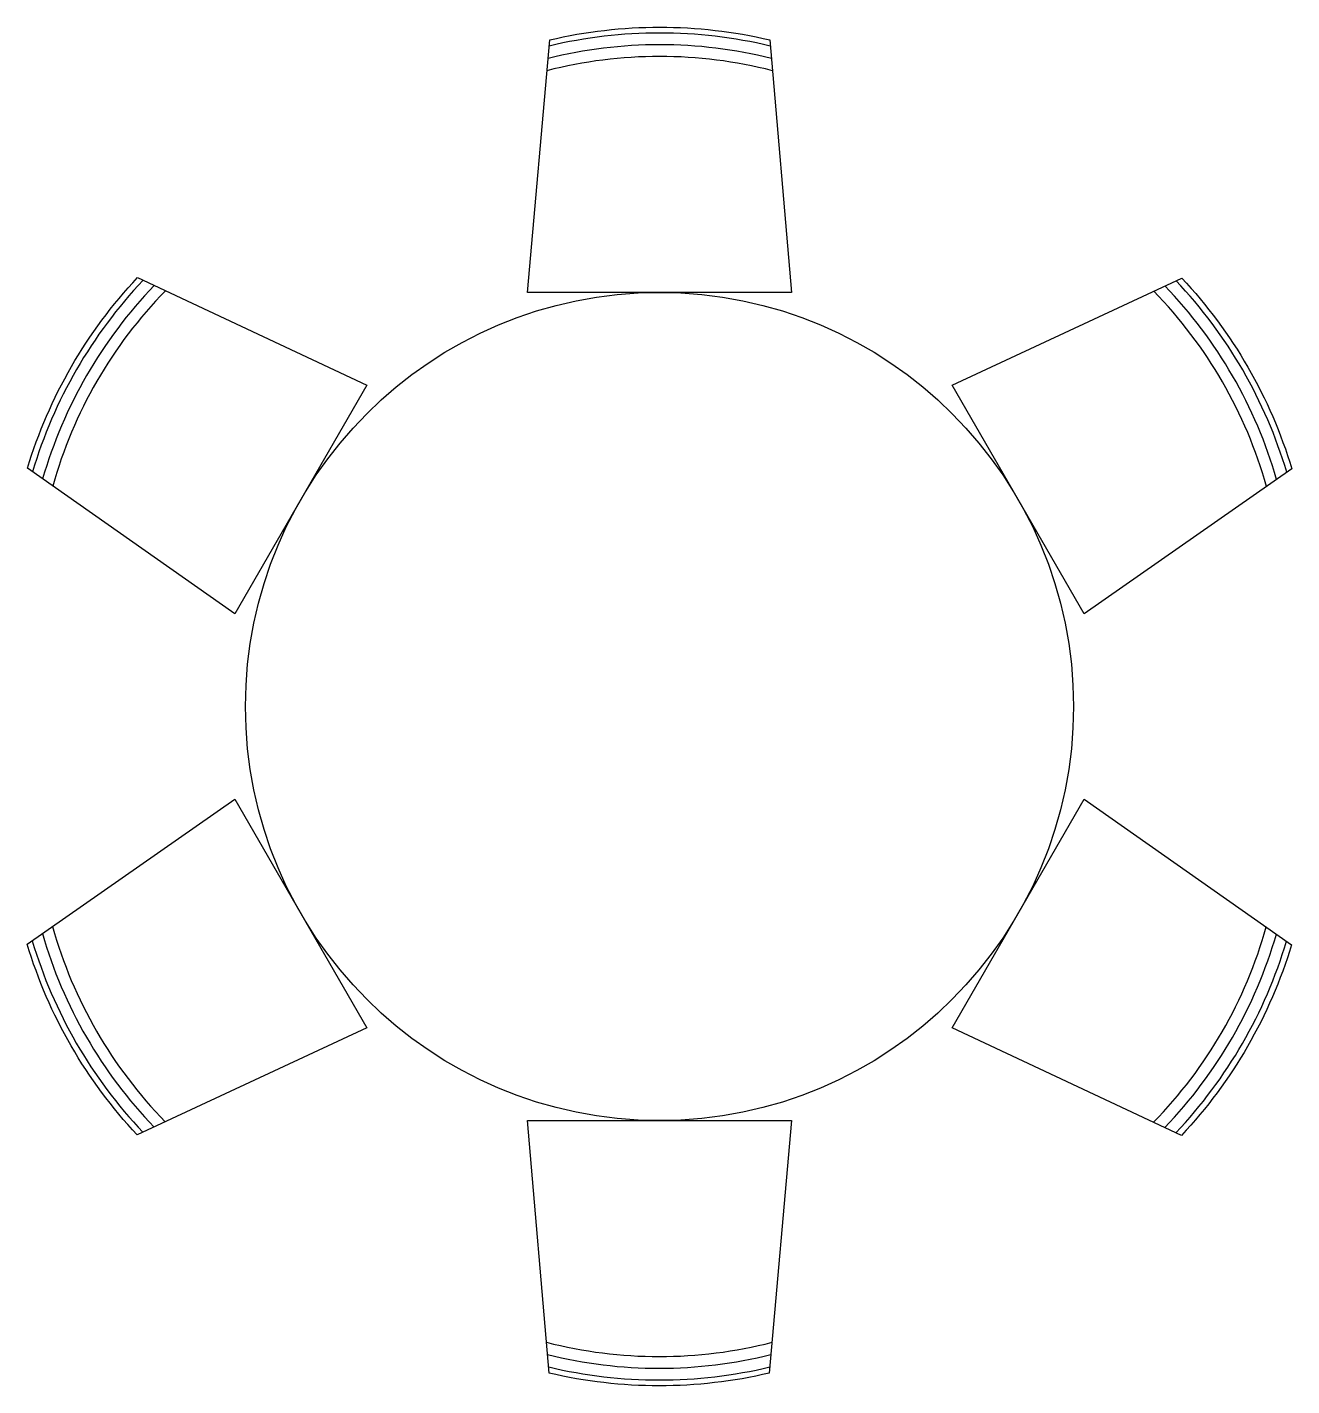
# Model space of a CAD drawing. Extents: x -108 to 108, y -116 to 116.
import ezdxf

# ---------------------------------------------------------------- set-up
doc = ezdxf.new("R2010")
doc.units = 0
doc.header["$LTSCALE"] = 25
doc.header["$MEASUREMENT"] = 0
doc.layers.get('0').update_dxf_attribs({"linetype": 'CONTINUOUS'})

msp = doc.modelspace()

# ---------------------------------------------------------------- linework, layer by layer
at = {"color": 0, "linetype": 'ByBlock'}
for points in [[(-22.56, 70.71), (-18.75, 113.82, -0.115453), (18.84, 113.82), (22.56, 70.71)], [(-72.52, 15.82), (-107.95, 40.67, -0.115453), (-89.15, 73.23), (-49.96, 54.89)], [(49.96, 54.89), (89.2, 73.15, -0.115453), (107.99, 40.59), (72.52, 15.82)], [(-49.96, -54.89), (-89.2, -73.15, -0.115453), (-107.99, -40.59), (-72.52, -15.82)], [(72.52, -15.82), (107.95, -40.67, -0.115453), (89.15, -73.23), (49.96, -54.89)], [(22.56, -70.71), (18.75, -113.82, -0.115453), (-18.84, -113.82), (-22.56, -70.71)]]:
    msp.add_lwpolyline(points, format="xyb", close=True, dxfattribs=at)
msp.add_circle((0, 0), 70.71, dxfattribs=at)
for centre, radius, start, end in [((0.04, 33.5), 81.49, 76.5984, 103.4032), ((0.04, 33.5), 79.49, 76.1201, 103.8847), ((0.04, 33.5), 77.49, 75.6157, 104.3926), ((-28.99, 16.79), 81.49, 136.5984, 163.4032), ((29.03, 16.71), 81.49, 16.5984, 43.4032), ((-28.99, 16.79), 79.49, 136.1201, 163.8847), ((-28.99, 16.79), 77.49, 135.6157, 164.3926), ((29.03, 16.71), 77.49, 15.6157, 44.3926), ((29.03, 16.71), 79.49, 16.1201, 43.8847), ((-29.03, -16.71), 79.49, 196.1201, 223.8847), ((-29.03, -16.71), 77.49, 195.6157, 224.3926), ((28.99, -16.79), 77.49, 315.6157, 344.3926), ((28.99, -16.79), 79.49, 316.1201, 343.8847), ((-29.03, -16.71), 81.49, 196.5984, 223.4032), ((28.99, -16.79), 81.49, 316.5984, 343.4032), ((-0.04, -33.5), 77.49, 255.6157, 284.3926), ((-0.04, -33.5), 79.49, 256.1201, 283.8847), ((-0.04, -33.5), 81.49, 256.5984, 283.4032)]:
    msp.add_arc(centre, radius, start, end, dxfattribs=at)

doc.saveas('drawing.dxf')
